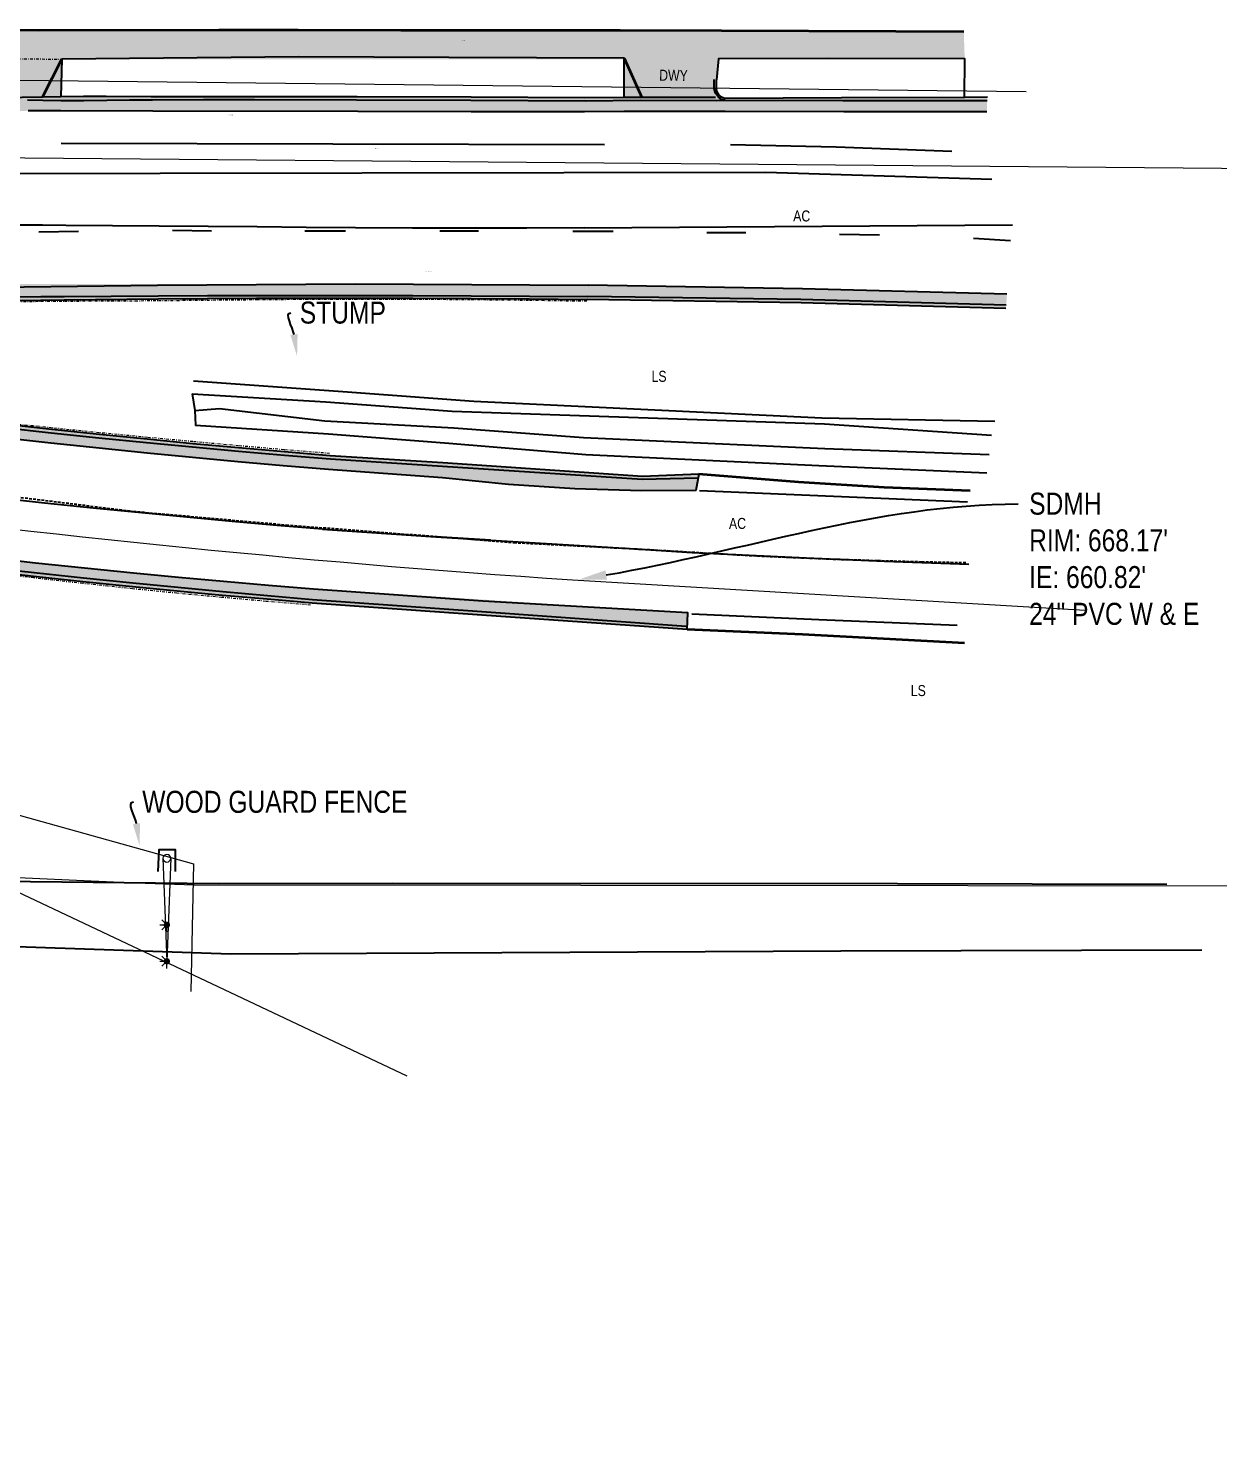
# Model space of a CAD drawing. Header units: feet. Extents: x 0 to 6437249, y 0 to 1884635.
# Drawn here: x 6435849.4 to 6436065.6, y 1883799.1 to 1884057.9 of the extents above; entities that cross this region are included whole.
import ezdxf
from ezdxf import colors
from ezdxf.entities.mleader import LeaderData, LeaderLine
from ezdxf.lldxf.tags import DXFTag
from ezdxf.math import Vec2, Vec3

# ---------------------------------------------------------------- set-up
doc = ezdxf.new("R2010")
doc.units = ezdxf.units.FT
doc.header["$MEASUREMENT"] = 0
doc.linetypes.add('DASHDOT', pattern=[1, 0.5, -0.25, 0, -0.25])
doc.linetypes.add('DASHED', pattern=[0.75, 0.5, -0.25])
for name, color, linetype, lineweight in [('V-DETL-PATT-CONC-', 77, 'Continuous', 13), ('VF-ELEC-OVHD-LINE-', 10, 'OVERHEADELECTRIC', 15), ('VF-FENC-LINE-', 1, 'FENCE', 25), ('VF-PVMT-EDGE-LINE-', 52, 'EDGEOFPAVEMENT', 35), ('VF-ROAD-CRWN-LINE-', 21, 'Continuous', 25), ('VF-ROAD-DRIV-LINE-', 52, 'Continuous', 35), ('VF-ROAD-STRP-WHIT-LINE-', 171, 'Continuous', 25), ('VF-ROAD-STRP-YELO-DASH-LINE-', 181, 'DASHED', 25), ('VF-SSWR-GEOP-LINE-QLB-', 90, 'SEWER', 15), ('VF-STRM-GEOP-LINE-QLB-', 210, 'STORMDRAIN', 15), ('VF-STRM-TEXT-', 211, 'Continuous', 25), ('VF-TOPO-BRKL-LINE-', 31, 'DASHDOT', 13), ('VF-TOPO-CONC-EDGE-LINE-', 81, 'Continuous', 25), ('VF-TOPO-CONC-GTFL-LINE-', 81, 'Continuous', 25), ('VF-TOPO-CONC-LIPG-LINE-', 81, 'Continuous', 25), ('VF-TOPO-CONC-SWLK-LINE-', 81, 'Continuous', 25), ('VF-TOPO-CONC-TBCB-LINE-', 81, 'Continuous', 25), ('VF-TOPO-CONC-TBWK-LINE-', 82, 'Continuous', 35), ('VF-TOPO-SLPE-LINE-', 31, 'Continuous', 25), ('VF-TOPO-TEXT-', 1, 'Continuous', 25), ('VN-ELEC-TSEL-', 7, 'Continuous', 13)]:
    doc.layers.add(name, color=color, linetype=linetype, lineweight=lineweight)
doc.styles.add('NCS1-Anno', font='arial.ttf', dxfattribs={"width": 0.8, "height": 0.1})
doc.styles.get("Standard").update_dxf_attribs({"font": 'arial.ttf'})
tags = doc.linetypes.add('EDGEOFPAVEMENT', pattern='A,1,-0.03,["EP",Standard,S=0.08,R=0,X=0,Y=-0.04],-0.16,1', length=2.19).pattern_tags.tags
tags[6] = DXFTag(74, 10)
tags = doc.linetypes.add('FENCE', pattern='A,0.5,-0.03,["X",Standard,S=0.08,R=0,X=0,Y=-0.04],-0.08,0.5', length=1.11).pattern_tags.tags
tags[6] = DXFTag(74, 10)
tags = doc.linetypes.add('OVERHEADELECTRIC', pattern='A,1,-0.03,["OE",Standard,S=0.08,R=0,X=0,Y=-0.04],-0.16,1', length=2.19).pattern_tags.tags
tags[6] = DXFTag(74, 10)
tags = doc.linetypes.add('SEWER', pattern='A,1,-0.03,["SS",Standard,S=0.08,R=0,X=0,Y=-0.04],-0.16,1', length=2.19).pattern_tags.tags
tags[6] = DXFTag(74, 10)
tags = doc.linetypes.add('STORMDRAIN', pattern='A,1,-0.03,["SD",Standard,S=0.08,R=0,X=0,Y=-0.04],-0.16,1', length=2.19).pattern_tags.tags
tags[6] = DXFTag(74, 10)
pattern_1 = [(50, (0, 0), (3.586300913, -0.3137606749), [0.375, -4.125]), (355, (0, 0), (-0.693756668, 3.7609606685), [0.3, -3.3]), (100.45144446, (0.299, -0.026), (2.8925442336, 3.4471999548), [0.31870096, -3.50571056]), (46.1842, (0, 1), (5.3362066534, -0.827596404), [0.5625, -6.1875]), (96.63563549, (0.4447, 0.931), (4.6733097284, 4.870593004), [0.47805171, -5.2585688]), (351.18416399, (0, 1), (4.6733097253, 4.8705930013), [0.45, -4.950000005]), (21, (0.5, 0.75), (2.9845352606, -2.0130944533), [0.375, -4.125]), (326, (0.5, 0.75), (1.2165766596, 3.6257502252), [0.3, -3.3]), (71.45144474, (0.7487, 0.5822), (4.2011118836, 1.612655764), [0.31870095, -3.50571056]), (37.5, (0, 0), (0.06079927659, 1.66446926916), [0, -3.26, 0, -3.35, 0, -3.3125]), (7.5, (0, 0), (1.3153476872, 1.9720585594), [0, -1.91, 0, -3.185, 0, -1.2625]), (327.5, (-1.115, 0), (2.66911218086, -0.11277435867), [0, -1.25, 0, -3.9, 0, -5.175]), (317.5, (-1.615, 0), (2.9159308467, 0.5005249117), [0, -1.625, 0, -2.59, 0, -3.675])]

# ---------------------------------------------------------------- blocks, each defined once
blk = doc.blocks.new('Traffic Signal Electrolier')
at = {"color": 0}
for p, q in [((0, 0.0175), (-0.4677, 0)), ((-0.5, 0), (-0.4677, 0)), ((-0.4905, -0.0228), (-0.4677, 0)), ((0, -0.0175), (-0.4677, 0)), ((-0.4449, -0.0228), (-0.4677, 0)), ((-0.4677, -0.0323), (-0.4677, 0)), ((-0.3347, 0), (-0.3024, 0)), ((-0.3252, -0.0228), (-0.3024, 0)), ((-0.3024, -0.0323), (-0.3024, 0)), ((-0.2796, -0.0228), (-0.3024, 0))]:
    blk.add_line(p, q, dxfattribs=at)
at = {"color": 0, "const_width": 0.0144}
for points in [[(-0.4749, 0, 1), (-0.4605, 0, 1)], [(-0.3096, 0, 1), (-0.2952, 0, 1)]]:
    blk.add_lwpolyline(points, format="xyb", close=True, dxfattribs=at)
at = {"color": 0}
blk.add_circle((0, 0), 0.0175, dxfattribs=at)

msp = doc.modelspace()

# ---------------------------------------------------------------- hatches: boundary and pattern name
at = {"layer": 'V-DETL-PATT-CONC-'}
h = msp.add_hatch(dxfattribs=at)
h.set_pattern_fill('AR-CONC', color=256, scale=0.5)
h.set_pattern_definition(pattern_1)
edge = h.paths.add_edge_path()
edge.add_line((6436023.47, 1884042.73), (6436023.55, 1884044.73))
edge.add_line((6436023.55, 1884044.73), (6436023.59, 1884045.38))
edge.add_line((6436023.59, 1884045.38), (6435975.93, 1884045.17))
edge.add_line((6435975.93, 1884045.17), (6435975.3, 1884045.37))
edge.add_line((6435975.3, 1884045.37), (6435974.78, 1884045.8))
edge.add_line((6435974.78, 1884045.8), (6435974.47, 1884046.4))
edge.add_line((6435974.47, 1884046.4), (6435974.41, 1884047.08))
edge.add_line((6435974.41, 1884047.08), (6435974.41, 1884048.51))
edge.add_line((6435974.41, 1884048.51), (6435974.72, 1884052.37))
edge.add_line((6435974.72, 1884052.37), (6436019.46, 1884052.37))
edge.add_line((6436019.46, 1884052.37), (6436019.3, 1884057.26))
edge.add_line((6436019.3, 1884057.26), (6435883.99, 1884057.55))
edge.add_line((6435883.99, 1884057.55), (6435788.78, 1884057.73))
edge.add_line((6435788.78, 1884057.73), (6435739.93, 1884057.85))
edge.add_line((6435739.93, 1884057.85), (6435739.64, 1884046.96))
edge.add_line((6435739.64, 1884046.96), (6435750.03, 1884052.42))
edge.add_line((6435750.03, 1884052.42), (6435826.61, 1884052.42))
edge.add_line((6435826.61, 1884052.42), (6435855.49, 1884052.28))
edge.add_line((6435855.49, 1884052.28), (6435957.6, 1884052.28))
edge.add_line((6435957.6, 1884052.28), (6435957.63, 1884045.32))
edge.add_line((6435957.63, 1884045.32), (6435957.63, 1884044.76))
edge.add_line((6435957.63, 1884044.76), (6435957.6, 1884042.76))
edge.add_line((6435957.6, 1884042.76), (6436023.48, 1884042.76))
h = msp.add_hatch(dxfattribs=at)
h.set_pattern_fill('AR-CONC', color=256, scale=0.5)
h.set_pattern_definition(pattern_1)
edge = h.paths.add_edge_path()
edge.add_line((6435957.6, 1884042.76), (6435912.31, 1884042.76))
edge.add_line((6435912.31, 1884042.76), (6435855.28, 1884042.91))
edge.add_line((6435855.28, 1884042.91), (6435849.56, 1884042.91))
edge.add_line((6435849.56, 1884042.91), (6435841.08, 1884042.77))
edge.add_line((6435841.08, 1884042.77), (6435832.8, 1884042.48))
edge.add_line((6435832.8, 1884042.48), (6435826.67, 1884042.19))
edge.add_line((6435826.67, 1884042.19), (6435826.66, 1884044.1))
edge.add_line((6435826.66, 1884044.1), (6435826.5, 1884044.78))
edge.add_line((6435826.5, 1884044.78), (6435826.61, 1884052.42))
edge.add_line((6435826.61, 1884052.42), (6435840.87, 1884052.42))
edge.add_line((6435840.87, 1884052.42), (6435855.49, 1884052.28))
edge.add_line((6435855.49, 1884052.28), (6435855.31, 1884045.47))
edge.add_line((6435855.31, 1884045.47), (6435871.71, 1884045.47))
edge.add_line((6435871.71, 1884045.47), (6435890.43, 1884045.47))
edge.add_line((6435890.43, 1884045.47), (6435909.14, 1884045.44))
edge.add_line((6435909.14, 1884045.44), (6435929.81, 1884045.38))
edge.add_line((6435929.81, 1884045.38), (6435957.63, 1884045.32))
edge.add_line((6435957.63, 1884045.32), (6435957.63, 1884042.76))
h = msp.add_hatch(dxfattribs=at)
h.set_pattern_fill('AR-CONC', color=256, scale=0.5)
h.set_pattern_definition(pattern_1)
h.paths.add_polyline_path([(6436027.12, 1884009.64), (6435990.02, 1884010.59), (6435946.71, 1884011.23), (6435908.76, 1884011.47), (6435838.91, 1884011.47), (6435798.38, 1884008.22), (6435770.77, 1884004.91), (6435759.95, 1884003.14), (6435758.83, 1884002.76), (6435757.87, 1884002.09), (6435757.14, 1884001.16), (6435756.71, 1884000.06), (6435756.61, 1883998.89), (6435756.93, 1883997.56), (6435757.66, 1883996.42), (6435758.73, 1883995.58), (6435760.03, 1883995.14), (6435780.1, 1883991.94), (6435796.78, 1883989.52), (6435805.13, 1883988.37), (6435828.3, 1883985.42), (6435853.51, 1883982.54), (6435871, 1883980.74), (6435895.68, 1883978.46), (6435903.91, 1883977.77), (6435924.61, 1883976.28), (6435936.62, 1883975.05), (6435948.68, 1883974.26), (6435960.75, 1883973.9), (6435970.62, 1883973.93), (6435971.18, 1883976.92), (6435960.97, 1883976.52), (6435904.23, 1883980.27), (6435887.6, 1883981.7), (6435870.98, 1883983.27), (6435853.65, 1883985.06), (6435836.33, 1883987.01), (6435828.6, 1883987.93), (6435820.87, 1883988.89), (6435813.15, 1883989.88), (6435797.02, 1883992.06), (6435788.61, 1883993.26), (6435780.2, 1883994.49), (6435771.8, 1883995.77), (6435771.17, 1884002.28), (6435781.4, 1884003.68), (6435791.65, 1884004.9), (6435803.53, 1884006.09), (6435818.64, 1884007.23), (6435833.78, 1884008.03), (6435843.1, 1884008.37), (6435855.91, 1884008.61), (6435881.92, 1884008.82), (6435908.66, 1884008.9), (6435940.39, 1884008.74), (6435950.97, 1884008.63), (6435989.76, 1884008.06), (6436026.92, 1884006.98), (6436027.01, 1884007.6)])
h = msp.add_hatch(dxfattribs=at)
h.set_pattern_fill('AR-CONC', color=256, scale=0.5)
h.set_pattern_definition(pattern_1)
h.paths.add_polyline_path([(6435274.52, 1883924.34), (6435274.56, 1883925.91), (6435270.8, 1883926.05), (6435252.32, 1883926.75), (6435234.79, 1883927.19), (6435230.29, 1883927.82), (6435225.97, 1883928.67), (6435221.7, 1883929.74), (6435217.49, 1883931.04), (6435216.73, 1883931.74), (6435218.42, 1883950.77), (6435223.61, 1883952.6), (6435227.58, 1883954.28), (6435230.23, 1883954.94), (6435233.59, 1883955.73), (6435236.99, 1883956.35), (6435240.33, 1883956.8), (6435243.68, 1883957.09), (6435270.02, 1883957.11), (6435322.37, 1883953.64), (6435351.24, 1883949.72), (6435358.76, 1883948.9), (6435364.42, 1883948.42), (6435375.76, 1883947.83), (6435383.64, 1883947.83), (6435390.26, 1883947.88), (6435399.08, 1883948.14), (6435410.61, 1883948.25), (6435417.53, 1883948.12), (6435423.94, 1883947.76), (6435434.61, 1883946.91), (6435453.21, 1883945.57), (6435466.84, 1883944.66), (6435476.38, 1883944.5), (6435482.1, 1883944.57), (6435495.08, 1883944.11), (6435500.72, 1883944.15), (6435509.17, 1883944.33), (6435514.8, 1883944.51), (6435524.84, 1883944.96), (6435535.68, 1883945.64), (6435542.9, 1883946.2), (6435557.17, 1883947.54), (6435567.82, 1883948.77), (6435578.45, 1883950.17), (6435583.76, 1883950.94), (6435598.1, 1883953.23), (6435607.12, 1883954.85), (6435616.12, 1883956.6), (6435628.17, 1883959.16), (6435640.49, 1883962.03), (6435663.36, 1883967.87), (6435699.57, 1883962.64), (6435702.93, 1883980.1), (6435730.72, 1883975.07), (6435762.36, 1883969.84), (6435797.49, 1883964.75), (6435841.39, 1883959.35), (6435868.31, 1883956.47), (6435900.93, 1883953.53), (6435933.9, 1883951.34), (6435969.04, 1883948.71), (6435969.18, 1883951.72), (6435893.02, 1883956.7), (6435850.71, 1883960.79), (6435841.81, 1883961.79), (6435825.43, 1883963.71), (6435810.48, 1883965.57), (6435787.94, 1883968.61), (6435750.19, 1883974.36), (6435724.87, 1883978.7), (6435695.36, 1883984.28), (6435692.27, 1883984.82), (6435689.14, 1883985.11), (6435686, 1883985.16), (6435682.66, 1883984.93), (6435679.35, 1883984.43), (6435676.1, 1883983.65), (6435646.9, 1883976.02), (6435632.05, 1883972.37), (6435618.66, 1883969.41), (6435600.86, 1883965.94), (6435582.25, 1883962.9), (6435566.63, 1883960.79), (6435542.15, 1883958.29), (6435520.61, 1883956.85), (6435495.17, 1883956.24), (6435476.55, 1883956.55), (6435459.85, 1883957.3), (6435435.19, 1883959.02), (6435426.59, 1883959.62), (6435422.29, 1883959.88), (6435413.84, 1883960.21), (6435399.64, 1883960.25), (6435389.11, 1883959.87), (6435373.21, 1883960.1), (6435364.74, 1883960.58), (6435355.81, 1883961.35), (6435352.84, 1883961.66), (6435322.74, 1883965.44), (6435269.62, 1883968.81), (6435247.54, 1883969.27), (6435242.13, 1883968.99), (6435236.75, 1883968.32), (6435232.01, 1883967.39), (6435227.35, 1883966.15), (6435219.93, 1883963.86), (6435215.13, 1883961.79), (6435209.22, 1883959.39), (6435205.63, 1883957.68), (6435197.7, 1883954.17), (6435196.75, 1883953.41), (6435195.99, 1883952.45), (6435195.47, 1883951.37), (6435195.22, 1883950.22), (6435195.19, 1883949.43), (6435195.26, 1883948.66), (6435195.44, 1883947.83), (6435195.75, 1883947.04), (6435196.16, 1883946.29), (6435196.67, 1883945.61), (6435200.57, 1883941.14), (6435204.31, 1883937.66), (6435208.47, 1883934.58), (6435213.72, 1883931.49), (6435217.1, 1883929.79), (6435220.31, 1883928.57), (6435223.59, 1883927.56), (6435227.22, 1883926.73), (6435230.89, 1883926.18), (6435234.6, 1883925.9), (6435270.75, 1883924.49)])

# ---------------------------------------------------------------- linework, layer by layer
at = {"layer": 'VF-ELEC-OVHD-LINE-', "ltscale": 0.6, "flags": 128}
for points in [[(6435777.7, 1884049.26), (6436030.65, 1884046.39)], [(6435775.39, 1883935.12), (6435918.14, 1883867.69)], [(6435775.43, 1883935.15), (6435879.39, 1883906.18)], [(6435879.39, 1883906.18), (6435878.92, 1883883.01)]]:
    msp.add_lwpolyline(points, dxfattribs=at)
at = {"layer": 'VF-FENC-LINE-', "flags": 128}
msp.add_lwpolyline([(6435879.4, 1883993.89), (6435906.54, 1883991.96), (6435930.32, 1883990.17), (6435993.53, 1883987.17), (6436024.96, 1883986.54)], dxfattribs=at)
msp.add_lwpolyline([(6435879.4, 1883993.89), (6435906.54, 1883991.96), (6435930.32, 1883990.17), (6435993.53, 1883987.17), (6436024.96, 1883986.54)], dxfattribs=at)
at = {"layer": 'VF-PVMT-EDGE-LINE-'}
for points in [[(6436020.44, 1883973.92), (6436004.84, 1883974.52), (6435989.26, 1883975.45), (6435971.18, 1883976.92)], [(6436019.4, 1883946.26), (6435989.99, 1883947.82), (6435969.04, 1883948.71)]]:
    msp.add_lwpolyline(points, dxfattribs=at)
at = {"layer": 'VF-ROAD-CRWN-LINE-'}
msp.add_line((6435950.34, 1884021.66), (6436028.17, 1884022.2), dxfattribs=at)
for points in [[(6435950.34, 1884021.66), (6435939.95, 1884021.62), (6435929.57, 1884021.6), (6435919.19, 1884021.61), (6435908.8, 1884021.65), (6435899.89, 1884021.71), (6435890.99, 1884021.81), (6435882.08, 1884021.9), (6435873.17, 1884021.97), (6435856.2, 1884022.1), (6435851.96, 1884022.12), (6435847.71, 1884022.13)], [(6435902.81, 1883966.94), (6435894.61, 1883967.63), (6435886.4, 1883968.35), (6435878.2, 1883969.11), (6435870, 1883969.89), (6435861.15, 1883970.76), (6435852.31, 1883971.66), (6435843.47, 1883972.6)], [(6435902.81, 1883966.94), (6435923.41, 1883965.56), (6435933.32, 1883964.94), (6435923.41, 1883965.56)], [(6435933.32, 1883964.94), (6435959.64, 1883963.35), (6435969.96, 1883962.73), (6435990.66, 1883961.71), (6436004.92, 1883961.1), (6436020.19, 1883960.61)], [(6435164.77, 1883915.68), (6435324.2, 1883906.89), (6435428.47, 1883905.62), (6435522.29, 1883903.63), (6435576.62, 1883899.82), (6435693.07, 1883895.82), (6435790.45, 1883893.1), (6435886.15, 1883889.83), (6435996.94, 1883890.37), (6436062.51, 1883890.57)]]:
    msp.add_lwpolyline(points, dxfattribs=at)
at = {"layer": 'VF-ROAD-DRIV-LINE-'}
for p, q in [((6435851.99, 1884045.41), (6435855.49, 1884052.28)), ((6435957.6, 1884052.47), (6435960.85, 1884045.31))]:
    msp.add_line(p, q, dxfattribs=at)
at = {"layer": 'VF-ROAD-STRP-WHIT-LINE-'}
for p, q in [((6435855.39, 1884037.04), (6435954.02, 1884036.81)), ((6435858.49, 1884020.98), (6435851.28, 1884020.88)), ((6435882.66, 1884021.07), (6435875.58, 1884021.17)), ((6435907.01, 1884021.07), (6435899.61, 1884021.08)), ((6435931.18, 1884021.04), (6435924.12, 1884021.04)), ((6435955.6, 1884020.99), (6435948.32, 1884020.99)), ((6435979.7, 1884020.75), (6435972.64, 1884020.77)), ((6436003.96, 1884020.33), (6435996.71, 1884020.42)), ((6436027.76, 1884019.32), (6436021.08, 1884019.74)), ((6436019.96, 1883971.86), (6435971.29, 1883973.88))]:
    msp.add_line(p, q, dxfattribs=at)
for points in [[(6435976.9, 1884036.76), (6435996.1, 1884036.39), (6436017.13, 1884035.59)], [(6435836.61, 1884031.55), (6435983.32, 1884031.79), (6436024.38, 1884030.48)], [(6436018.09, 1883949.42), (6435992.98, 1883950.46), (6435969.91, 1883951.52)], [(6436056.2, 1883902.43), (6436007.23, 1883902.51), (6435915.62, 1883902.61), (6435883.88, 1883902.56), (6435844.04, 1883902.95)]]:
    msp.add_lwpolyline(points, dxfattribs=at)
at = {"layer": 'VF-ROAD-STRP-YELO-DASH-LINE-'}
msp.add_lwpolyline([(6436019.66, 1883960.81), (6436011.64, 1883960.97), (6436003.61, 1883961.18), (6435995.58, 1883961.45), (6435987.56, 1883961.77), (6435983.84, 1883961.94), (6435980.12, 1883962.13), (6435972.68, 1883962.55), (6435965.24, 1883962.99), (6435957.8, 1883963.41), (6435947.84, 1883963.93), (6435937.87, 1883964.44), (6435896.62, 1883967.62), (6435868.65, 1883970.1), (6435778.19, 1883981.31), (6435759.56, 1883984.21)], dxfattribs=at)
at = {"layer": 'VF-SSWR-GEOP-LINE-QLB-', "ltscale": 0.6, "elevation": 670.11, "flags": 128}
for points in [[(6436080.13, 1884032.3), (6435715.44, 1884035.48)], [(6436090.28, 1883902.12), (6435879.54, 1883902.27)]]:
    msp.add_lwpolyline(points, dxfattribs=at)
msp.add_lwpolyline([(6435879.54, 1883902.27, -0.036171), (6435539.73, 1883939.36)], format="xyb", dxfattribs=at)
at = {"layer": 'VF-STRM-GEOP-LINE-QLB-', "ltscale": 0.6, "elevation": 671.78, "flags": 128}
msp.add_lwpolyline([(6435948.21, 1883957.66, -0.033919), (6435650.29, 1883998.26)], format="xyb", dxfattribs=at)
msp.add_lwpolyline([(6436041.35, 1883952.16), (6435948.21, 1883957.66)], dxfattribs=at)
at = {"layer": 'VF-TOPO-BRKL-LINE-'}
for points in [[(6435739.64, 1884046.96), (6435739.79, 1884047.04), (6435750.03, 1884052.42), (6435795.27, 1884052.49), (6435826.61, 1884052.56), (6435855.49, 1884052.28)], [(6435847.41, 1884008.26), (6435851.68, 1884008.32), (6435855.95, 1884008.36), (6435864.49, 1884008.39), (6435868.76, 1884008.42), (6435873.03, 1884008.45), (6435890.86, 1884008.63), (6435899.78, 1884008.7), (6435908.69, 1884008.73), (6435919.27, 1884008.71), (6435929.85, 1884008.64), (6435940.43, 1884008.53), (6435951.01, 1884008.37)], [(6435904.12, 1883980.68), (6435895.84, 1883981.36), (6435887.56, 1883982.08), (6435879.28, 1883982.83), (6435871, 1883983.61), (6435862.3, 1883984.45), (6435853.6, 1883985.33), (6435844.9, 1883986.25)], [(6435900.67, 1883953.16), (6435892.58, 1883953.83), (6435884.49, 1883954.55), (6435876.4, 1883955.3), (6435868.32, 1883956.11), (6435863.82, 1883956.58), (6435859.33, 1883957.06), (6435850.34, 1883958.08), (6435841.35, 1883959.13)]]:
    msp.add_lwpolyline(points, dxfattribs=at)
at = {"layer": 'VF-TOPO-CONC-EDGE-LINE-'}
msp.add_lwpolyline([(6435876.13, 1883904.79), (6435876.13, 1883908.72), (6435873.13, 1883908.72), (6435872.95, 1883904.77)], dxfattribs=at)
at = {"layer": 'VF-TOPO-CONC-GTFL-LINE-'}
for points in [[(6435976.02, 1884044.77), (6435975.32, 1884044.97), (6435974.72, 1884045.38), (6435974.19, 1884046.11), (6435973.97, 1884046.98), (6435973.99, 1884048.6)], [(6435950.53, 1884044.67), (6435929.77, 1884044.75), (6435909.02, 1884044.81), (6435890.48, 1884044.87), (6435881.21, 1884044.88), (6435871.94, 1884044.86), (6435867.79, 1884044.82), (6435863.63, 1884044.76), (6435859.48, 1884044.72), (6435857.4, 1884044.71), (6435855.32, 1884044.73), (6435852.02, 1884044.79), (6435849.25, 1884044.81)], [(6436023.55, 1884044.73), (6436019.39, 1884044.72), (6435997.33, 1884044.7), (6435976.02, 1884044.77), (6435974.3, 1884044.69), (6435960.67, 1884044.8), (6435950.53, 1884044.67)], [(6435847.39, 1884009.1), (6435851.66, 1884009.17), (6435855.93, 1884009.21), (6435873.01, 1884009.29), (6435881.93, 1884009.34), (6435890.85, 1884009.38), (6435899.76, 1884009.39), (6435908.68, 1884009.39), (6435919.26, 1884009.37), (6435929.84, 1884009.33), (6435940.42, 1884009.26), (6435951.01, 1884009.17)], [(6436027.01, 1884007.6), (6435989.73, 1884008.67), (6435951.01, 1884009.17)], [(6435904.26, 1883979.64), (6435895.91, 1883980.33), (6435887.55, 1883981.06), (6435879.2, 1883981.82), (6435870.85, 1883982.62), (6435862.19, 1883983.48), (6435853.54, 1883984.38), (6435844.89, 1883985.33)], [(6435971.05, 1883976.21), (6435960.87, 1883975.95), (6435924.61, 1883978.3), (6435904.26, 1883979.64)], [(6435901.01, 1883954.11), (6435892.86, 1883954.81), (6435884.7, 1883955.55), (6435876.55, 1883956.32), (6435868.4, 1883957.12), (6435859.43, 1883958.03), (6435850.47, 1883958.99), (6435841.51, 1883959.98)], [(6435968.87, 1883949.24), (6435931.74, 1883951.94), (6435901.01, 1883954.11)]]:
    msp.add_lwpolyline(points, dxfattribs=at)
at = {"layer": 'VF-TOPO-CONC-LIPG-LINE-'}
for points in [[(6435950.4, 1884042.75), (6435929.83, 1884042.74), (6435909.26, 1884042.76), (6435872.01, 1884042.87), (6435855.28, 1884042.91), (6435852.11, 1884042.92), (6435849.35, 1884042.91)], [(6436023.47, 1884042.73), (6435997.5, 1884042.73), (6435975.99, 1884042.76), (6435957.6, 1884042.76), (6435950.4, 1884042.75)], [(6435838.91, 1884010.82), (6435872.89, 1884011.27), (6435908.76, 1884011.47), (6435951.05, 1884011.23)], [(6436027.12, 1884009.64), (6435990.02, 1884010.59), (6435951.05, 1884011.23)], [(6435903.91, 1883977.77), (6435895.68, 1883978.46), (6435887.45, 1883979.18), (6435879.22, 1883979.94), (6435871, 1883980.74), (6435862.25, 1883981.62), (6435853.51, 1883982.54), (6435844.77, 1883983.5)], [(6435971.18, 1883976.92), (6435970.62, 1883973.93), (6435960.75, 1883973.9), (6435948.68, 1883974.26), (6435936.62, 1883975.05), (6435924.61, 1883976.28), (6435903.91, 1883977.77)], [(6435901.19, 1883956.04), (6435893.02, 1883956.7), (6435884.85, 1883957.41), (6435876.68, 1883958.15), (6435868.52, 1883958.94), (6435859.61, 1883959.84), (6435850.71, 1883960.79), (6435841.81, 1883961.79)], [(6435969.04, 1883948.71), (6435969.18, 1883951.72), (6435931.92, 1883953.86), (6435901.19, 1883956.04)]]:
    msp.add_lwpolyline(points, dxfattribs=at)
at = {"layer": 'VF-TOPO-CONC-SWLK-LINE-'}
for points in [[(6435957.63, 1884045.32), (6435957.6, 1884052.47), (6435925.77, 1884052.57), (6435898.54, 1884052.69), (6435855.49, 1884052.28), (6435855.31, 1884045.47)], [(6436019.45, 1884045.32), (6436019.46, 1884052.34), (6435994.78, 1884052.38), (6435974.72, 1884052.37), (6435974.41, 1884048.51)]]:
    msp.add_lwpolyline(points, dxfattribs=at)
at = {"layer": 'VF-TOPO-CONC-TBCB-LINE-'}
for points in [[(6436023.59, 1884045.38), (6436019.45, 1884045.32), (6435997.1, 1884045.29), (6435975.93, 1884045.17), (6435975.3, 1884045.37), (6435974.78, 1884045.8), (6435974.47, 1884046.4), (6435974.41, 1884047.08), (6435974.41, 1884048.51)], [(6435950.48, 1884045.28), (6435929.81, 1884045.38), (6435909.14, 1884045.44), (6435890.43, 1884045.47), (6435871.71, 1884045.47), (6435863.51, 1884045.5), (6435859.41, 1884045.51), (6435855.31, 1884045.47), (6435851.99, 1884045.41), (6435840.92, 1884045.2)], [(6435974.21, 1884045.35), (6435960.85, 1884045.31), (6435957.63, 1884045.32), (6435950.48, 1884045.28)], [(6435847.37, 1884008.48), (6435851.64, 1884008.55), (6435855.91, 1884008.61), (6435873, 1884008.75), (6435881.92, 1884008.82), (6435890.83, 1884008.87), (6435899.75, 1884008.9), (6435908.66, 1884008.9), (6435919.24, 1884008.88), (6435929.81, 1884008.83), (6435940.39, 1884008.74), (6435950.97, 1884008.63)], [(6436026.92, 1884006.98), (6435989.76, 1884008.06), (6435950.97, 1884008.63)], [(6435904.23, 1883980.27), (6435895.92, 1883980.96), (6435887.6, 1883981.7), (6435879.29, 1883982.46), (6435870.98, 1883983.27), (6435862.31, 1883984.14), (6435853.65, 1883985.06), (6435844.99, 1883986.01)], [(6435971.18, 1883976.92), (6435960.97, 1883976.52), (6435924.68, 1883978.98), (6435904.23, 1883980.27)], [(6435900.93, 1883953.53), (6435892.77, 1883954.21), (6435884.62, 1883954.92), (6435876.46, 1883955.68), (6435868.31, 1883956.47), (6435859.33, 1883957.38), (6435850.36, 1883958.35), (6435841.39, 1883959.35)], [(6435969.04, 1883948.71), (6435931.76, 1883951.34), (6435900.93, 1883953.53)]]:
    msp.add_lwpolyline(points, dxfattribs=at)
at = {"layer": 'VF-TOPO-CONC-TBWK-LINE-'}
msp.add_lwpolyline([(6436019.3, 1884057.26), (6436006.95, 1884057.32), (6435975.28, 1884057.43), (6435956.89, 1884057.5), (6435937.2, 1884057.48), (6435917.06, 1884057.47), (6435898.4, 1884057.57), (6435883.99, 1884057.55), (6435851.16, 1884057.46), (6435832.9, 1884057.54), (6435827.17, 1884057.63)], dxfattribs=at)
at = {"layer": 'VF-TOPO-SLPE-LINE-'}
for points in [[(6435879.16, 1883991.54), (6435879.64, 1883988.46), (6435879.75, 1883985.82), (6435903.93, 1883984.26), (6435925.76, 1883982.54), (6435950.67, 1883980.47), (6435992.95, 1883978.49), (6436023.48, 1883977.14)], [(6435879.16, 1883991.54), (6435903.46, 1883990.07), (6435926.37, 1883988.38), (6435993.98, 1883986.06), (6436024.31, 1883983.98)], [(6435879.16, 1883991.54), (6435879.64, 1883988.46), (6435879.75, 1883985.82), (6435903.93, 1883984.26), (6435925.76, 1883982.54), (6435950.67, 1883980.47), (6435992.95, 1883978.49), (6436023.48, 1883977.14)], [(6435879.16, 1883991.54), (6435903.46, 1883990.07), (6435926.37, 1883988.38), (6435993.98, 1883986.06), (6436024.31, 1883983.98)], [(6435879.64, 1883988.46), (6435884.15, 1883988.87), (6435903.26, 1883986.61), (6435926.69, 1883985.32), (6435950.21, 1883983.59), (6435994.04, 1883981.6), (6436023.88, 1883980.49)], [(6435879.64, 1883988.46), (6435884.15, 1883988.87), (6435903.26, 1883986.61), (6435926.69, 1883985.32), (6435950.21, 1883983.59), (6435994.04, 1883981.6), (6436023.88, 1883980.49)]]:
    msp.add_lwpolyline(points, dxfattribs=at)

# ---------------------------------------------------------------- block references
at = {"layer": 'VN-ELEC-TSEL-', "xscale": -40, "yscale": 40, "zscale": 40, "rotation": 270}
msp.add_blockref('Traffic Signal Electrolier', (6435874.56, 1883907.18), dxfattribs=at)

# ---------------------------------------------------------------- texts
at = {"layer": 'VF-TOPO-TEXT-', "char_height": 0.1, "attachment_point": 1, "style": 'NCS1-Anno'}
for s, insert, width in [('SIDEWALK', (6435928.14, 1884055.75), 12.4816), ('CURB AND GUTTER', (6435885.69, 1884042.2), 28.0078), ('BIKE LANE', (6435912.34, 1884036.16), 12.4816), ('CURB AND GUTTER', (6435921.36, 1884013.83), 28.0078)]:
    msp.add_mtext(s, dxfattribs=dict(at, insert=insert, width=width))

# ---------------------------------------------------------------- leaders
at = {"layer": 'VF-STRM-TEXT-'}
ml = msp.add_multileader_mtext('Standard', dxfattribs=at)
ml.set_content('SDMH\\PRIM: 668.17\'\\PIE: 660.82\'\\P24" PVC W & E   ', color=256, style='NCS1-Anno')
ml.set_leader_properties()
ml.build(insert=Vec2(0, 0))
ml.multileader.update_dxf_attribs({"leader_type": 2, "dogleg_length": 0.19, "arrow_head_size": 5.2, "scale": 40})
ctx = ml.context
ctx.base_point, ctx.scale, ctx.arrow_head_size, ctx.plane_origin = Vec3(6436029.17, 1883971.52), 40, 5.2, Vec3(6435930.82, 1884017.64)
notes = []
notes.append((ctx, [(0, (1, 1, 0), (6436026.32, 1883971.52), (1, 0), 2.85, [(0, [(6435949.24, 1883957.74)], 0, [])])]))
ctx.mtext.insert, ctx.mtext.width, ctx.mtext.flow_direction = Vec3(6436031.17, 1883973.57), 30.4541, 5
ml = msp.add_multileader_mtext('Standard', dxfattribs=at)
ml.set_content('DI\\PGRATE: 667.28\'\\PIE: 662.88\'\\P18" PVC N   ', color=256, style='NCS1-Anno')
ml.set_leader_properties()
ml.build(insert=Vec2(0, 0))
ml.multileader.update_dxf_attribs({"leader_type": 2, "dogleg_length": 0.19, "arrow_head_size": 5.2, "scale": 40})
ctx = ml.context
ctx.base_point, ctx.scale, ctx.arrow_head_size, ctx.plane_origin = Vec3(6435781.72, 1883862.2), 40, 5.2, Vec3(6435734.5, 1883946.45)
notes.append((ctx, [(1, (1, 1, 0), (6435820.53, 1883862.2), (-1, 0), 2.85, [(0, [(6435814.94, 1883932.08)], 0, [])])]))
ctx.mtext.insert, ctx.mtext.width, ctx.mtext.flow_direction = Vec3(6435783.72, 1883864.24), 34.5492, 5
at = {"layer": 'VF-TOPO-TEXT-'}
ml = msp.add_multileader_mtext('Standard', dxfattribs=at)
ml.set_content('DWY', color=256, style='NCS1-Anno')
ml.set_leader_properties()
ml.build(insert=Vec2(0, 0))
ml.multileader.update_dxf_attribs({"leader_type": 2, "dogleg_length": 0.1, "arrow_head_size": 2, "scale": 20})
ctx = ml.context
ctx.base_point, ctx.scale, ctx.char_height, ctx.arrow_head_size, ctx.landing_gap_size, ctx.plane_origin, ctx.plane_x_axis, ctx.plane_y_axis = Vec3(6435963.17, 1884049.44), 20, 2, 2, 0.8, Vec3(6435858.84, 1883992.59), Vec3(0.999979, -0.006469), Vec3(0.006469, 0.999979)
notes.append((ctx, [(0, (0, 0, 0), (0, 0), (1, 0), 1, [])]))
ctx.mtext.insert, ctx.mtext.text_direction, ctx.mtext.rotation, ctx.mtext.flow_direction = Vec3(6435963.98, 1884050.37), Vec3(0.999979, -0.006469), 6.276716, 5
ml = msp.add_multileader_mtext('Standard', dxfattribs=at)
ml.set_content('FENCE   ', color=256, style='NCS1-Anno')
ml.set_leader_properties()
ml.build(insert=Vec2(0, 0))
ml.multileader.update_dxf_attribs({"leader_type": 2, "dogleg_length": 0.1, "scale": 40})
ctx = ml.context
ctx.base_point, ctx.scale, ctx.landing_gap_size, ctx.plane_origin = Vec3(6435467.53, 1884024.37), 40, 1.6, Vec3(6435423.48, 1884054.55)
notes.append((ctx, [(1, (1, 1, 0), (6435489.27, 1884024.37), (-1, 0), 4, [(0, [(6435509.75, 1884022.75)], 0, [])])]))
ctx.mtext.insert, ctx.mtext.width, ctx.mtext.flow_direction = Vec3(6435469.13, 1884026.4), 15.2271, 5
ml = msp.add_multileader_mtext('Standard', dxfattribs=at)
ml.set_content('AC', color=256, style='NCS1-Anno')
ml.set_leader_properties()
ml.build(insert=Vec2(0, 0))
ml.multileader.update_dxf_attribs({"leader_type": 2, "dogleg_length": 0.1, "arrow_head_size": 2, "scale": 20})
ctx = ml.context
ctx.base_point, ctx.scale, ctx.char_height, ctx.arrow_head_size, ctx.landing_gap_size, ctx.plane_origin = Vec3(6435987.51, 1884023.86), 20, 2, 2, 0.8, Vec3(6435979.18, 1883980.22)
notes.append((ctx, [(0, (0, 0, 0), (0, 0), (1, 0), 1, [])]))
ctx.mtext.insert, ctx.mtext.flow_direction = Vec3(6435988.31, 1884024.81), 5
ml = msp.add_multileader_mtext('Standard', dxfattribs=at)
ml.set_content('STUMP', color=256, style='NCS1-Anno')
ml.set_leader_properties()
ml.build(insert=Vec2(0, 0))
ml.multileader.update_dxf_attribs({"leader_type": 2, "dogleg_length": 0.1, "scale": 40})
ctx = ml.context
ctx.base_point, ctx.scale, ctx.landing_gap_size, ctx.plane_origin = Vec3(6435897.1, 1884006.24), 40, 1.6, Vec3(6435872.17, 1884052.29)
notes.append((ctx, [(0, (1, 1, 0), (6435893.1, 1884006.24), (1, 0), 4, [(0, [(6435898.21, 1883998.32)], 0, [])])]))
ctx.mtext.insert, ctx.mtext.width, ctx.mtext.flow_direction = Vec3(6435898.7, 1884008.27), 7.2512, 5
ml = msp.add_multileader_mtext('Standard', dxfattribs=at)
ml.set_content('LS', color=256, style='NCS1-Anno')
ml.set_leader_properties()
ml.build(insert=Vec2(0, 0))
ml.multileader.update_dxf_attribs({"leader_type": 2, "dogleg_length": 0.1, "arrow_head_size": 2, "scale": 20})
ctx = ml.context
ctx.base_point, ctx.scale, ctx.char_height, ctx.arrow_head_size, ctx.landing_gap_size, ctx.plane_origin = Vec3(6435961.79, 1883994.74), 20, 2, 2, 0.8, Vec3(6435973.57, 1884000.04)
notes.append((ctx, [(0, (0, 0, 0), (0, 0), (1, 0), 1, [])]))
ctx.mtext.insert, ctx.mtext.flow_direction = Vec3(6435962.59, 1883995.69), 5
ml = msp.add_multileader_mtext('Standard', dxfattribs=at)
ml.set_content('STREET LIGHT\\PTRAFFIC SIGNAL BOX\\PPEDESTRIAN POLE\\PUNIDENTIFIED BOX', color=256, style='NCS1-Anno')
ml.set_leader_properties()
ml.build(insert=Vec2(0, 0))
ml.multileader.update_dxf_attribs({"leader_type": 2, "dogleg_length": 0.1, "scale": 40})
ctx = ml.context
ctx.base_point, ctx.scale, ctx.landing_gap_size, ctx.plane_origin = Vec3(6435161.29, 1883973.23), 40, 1.6, Vec3(6435136.35, 1884019.28)
notes.append((ctx, [(0, (1, 1, 0), (6435157.29, 1883973.23), (1, 0), 4, [(0, [(6435162.39, 1883965.31)], 0, [])])]))
ctx.mtext.insert, ctx.mtext.width, ctx.mtext.flow_direction = Vec3(6435162.89, 1883975.26), 27.2467, 5
ml = msp.add_multileader_mtext('Standard', dxfattribs=at)
ml.set_content('BIKE LANE   ', color=256, style='NCS1-Anno')
ml.set_leader_properties()
ml.build(insert=Vec2(0, 0))
ml.multileader.update_dxf_attribs({"leader_type": 2, "dogleg_length": 0.1, "scale": 40})
ctx = ml.context
ctx.base_point, ctx.scale, ctx.landing_gap_size, ctx.plane_origin = Vec3(6435468.51, 1883970.93), 40, 1.6, Vec3(6435427.9, 1884010.45)
notes.append((ctx, [(0, (0, 0, 0), (0, 0), (1, 0), 1, [])]))
ctx.mtext.insert, ctx.mtext.width, ctx.mtext.flow_direction = Vec3(6435470.11, 1883972.53), 15.2271, 5
ml = msp.add_multileader_mtext('Standard', dxfattribs=at)
ml.set_content('AC', color=256, style='NCS1-Anno')
ml.set_leader_properties()
ml.build(insert=Vec2(0, 0))
ml.multileader.update_dxf_attribs({"leader_type": 2, "dogleg_length": 0.1, "arrow_head_size": 2, "scale": 20})
ctx = ml.context
ctx.base_point, ctx.scale, ctx.char_height, ctx.arrow_head_size, ctx.landing_gap_size, ctx.plane_origin = Vec3(6435975.85, 1883968.03), 20, 2, 2, 0.8, Vec3(6435967.51, 1883924.39)
notes.append((ctx, [(0, (0, 0, 0), (0, 0), (1, 0), 1, [])]))
ctx.mtext.insert, ctx.mtext.flow_direction = Vec3(6435976.65, 1883968.98), 5
ml = msp.add_multileader_mtext('Standard', dxfattribs=at)
ml.set_content('PP/TRANSFORMER ', color=256, style='NCS1-Anno')
ml.set_leader_properties()
ml.build(insert=Vec2(0, 0))
ml.multileader.update_dxf_attribs({"leader_type": 2, "dogleg_length": 0.1, "scale": 40})
ctx = ml.context
ctx.base_point, ctx.scale, ctx.landing_gap_size, ctx.plane_origin = Vec3(6435643.41, 1883952.66), 40, 1.6, Vec3(6435618.48, 1883998.72)
notes.append((ctx, [(0, (1, 1, 0), (6435639.41, 1883952.66), (1, 0), 4, [(0, [(6435644.52, 1883944.74)], 0, [])])]))
ctx.mtext.insert, ctx.mtext.width, ctx.mtext.flow_direction = Vec3(6435645.01, 1883954.7), 21.8739, 5
ml = msp.add_multileader_mtext('Standard', dxfattribs=at)
ml.set_content('LS', color=256, style='NCS1-Anno')
ml.set_leader_properties()
ml.build(insert=Vec2(0, 0))
ml.multileader.update_dxf_attribs({"leader_type": 2, "dogleg_length": 0.1, "arrow_head_size": 2, "scale": 20})
ctx = ml.context
ctx.base_point, ctx.scale, ctx.char_height, ctx.arrow_head_size, ctx.landing_gap_size, ctx.plane_origin = Vec3(6436008.87, 1883937.68), 20, 2, 2, 0.8, Vec3(6435977.74, 1883940.93)
notes.append((ctx, [(0, (0, 0, 0), (0, 0), (1, 0), 1, [])]))
ctx.mtext.insert, ctx.mtext.flow_direction = Vec3(6436009.67, 1883938.63), 5
ml = msp.add_multileader_mtext('Standard', dxfattribs=at)
ml.set_content('PP/DOWNLINES', color=256, style='NCS1-Anno')
ml.set_leader_properties()
ml.build(insert=Vec2(0, 0))
ml.multileader.update_dxf_attribs({"leader_type": 2, "dogleg_length": 0.1, "scale": 40})
ctx = ml.context
ctx.base_point, ctx.scale, ctx.landing_gap_size, ctx.plane_origin = Vec3(6435301.13, 1883931.27), 40, 1.6, Vec3(6435276.2, 1883977.32)
notes.append((ctx, [(0, (1, 1, 0), (6435297.13, 1883931.27), (1, 0), 4, [(0, [(6435302.24, 1883923.35)], 0, [])])]))
ctx.mtext.insert, ctx.mtext.width, ctx.mtext.flow_direction = Vec3(6435302.73, 1883933.3), 21.8739, 5
ml = msp.add_multileader_mtext('Standard', dxfattribs=at)
ml.set_content('WOOD GUARD FENCE', color=256, style='NCS1-Anno')
ml.set_leader_properties()
ml.build(insert=Vec2(0, 0))
ml.multileader.update_dxf_attribs({"leader_type": 2, "dogleg_length": 0.1, "scale": 40})
ctx = ml.context
ctx.base_point, ctx.scale, ctx.landing_gap_size, ctx.plane_origin = Vec3(6435868.49, 1883917.4), 40, 1.6, Vec3(6435843.56, 1883963.45)
notes.append((ctx, [(0, (1, 1, 0), (6435864.49, 1883917.4), (1, 0), 4, [(0, [(6435869.6, 1883909.48)], 0, [])])]))
ctx.mtext.insert, ctx.mtext.width, ctx.mtext.flow_direction = Vec3(6435870.09, 1883919.43), 23.577, 5
ml = msp.add_multileader_mtext('Standard', dxfattribs=at)
ml.set_content('PP/DOWNLINES', color=256, style='NCS1-Anno')
ml.set_leader_properties()
ml.build(insert=Vec2(0, 0))
ml.multileader.update_dxf_attribs({"leader_type": 2, "dogleg_length": 0.1, "scale": 40})
ctx = ml.context
ctx.base_point, ctx.scale, ctx.landing_gap_size, ctx.plane_origin = Vec3(6435176.12, 1883868.59), 40, 1.6, Vec3(6435151.19, 1883914.64)
notes.append((ctx, [(0, (1, 1, 0), (6435172.12, 1883868.59), (1, 0), 4, [(0, [(6435177.23, 1883860.67)], 0, [])])]))
ctx.mtext.insert, ctx.mtext.width, ctx.mtext.flow_direction = Vec3(6435177.72, 1883870.62), 21.8739, 5
for ctx, leaders in notes:
    for number, flags, end, landing, length, lines in leaders:
        leader = LeaderData()
        leader.index, (leader.has_last_leader_line, leader.has_dogleg_vector, leader.attachment_direction) = number, flags
        leader.last_leader_point, leader.dogleg_vector, leader.dogleg_length = Vec3(end), Vec3(landing), length
        for number, points, colour, breaks in lines:
            line = LeaderLine()
            line.index, line.vertices, line.color, line.breaks = number, Vec3.list(points), colors.encode_raw_color(colour), breaks
            leader.lines.append(line)
        ctx.leaders.append(leader)

doc.saveas('drawing.dxf')
